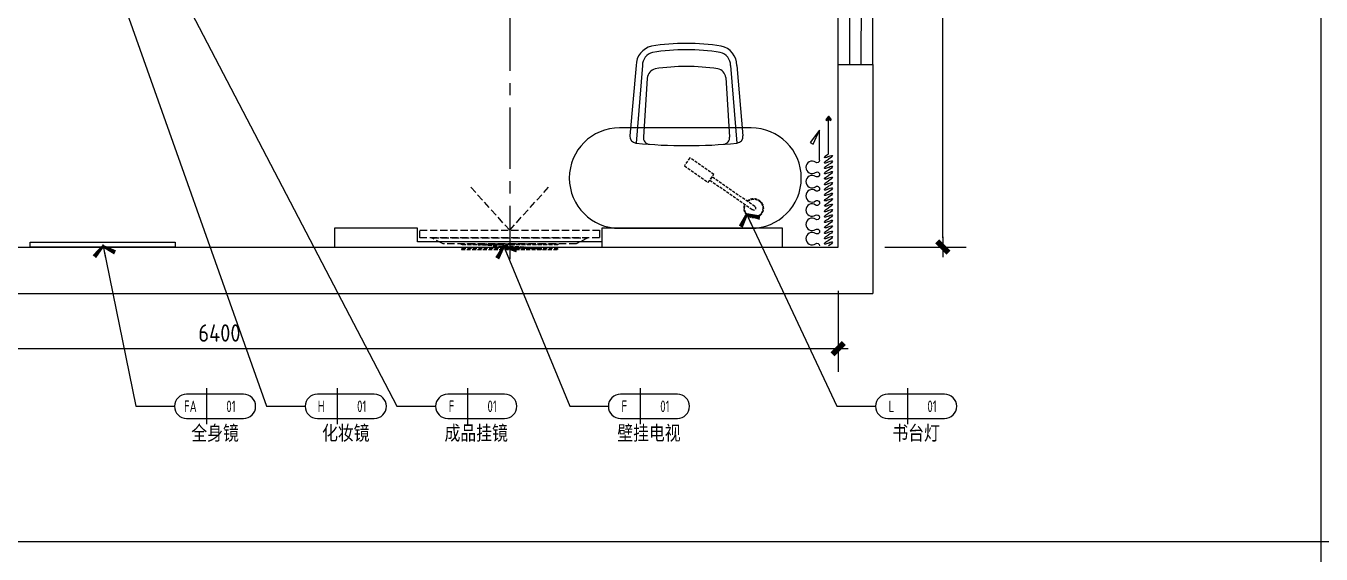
# Model space of a CAD drawing. Extents: x 220391 to 385981, y 332279 to 483868.
# Drawn here: x 249098 to 255798, y 452768 to 455502 of the extents above; entities that cross this region are included whole.
import ezdxf
from ezdxf.enums import TextEntityAlignment as Align

# ---------------------------------------------------------------- set-up
doc = ezdxf.new("R2010")
doc.units = 0
doc.header["$MEASUREMENT"] = 0
doc.linetypes.add('CENTER', pattern=[50.8, 31.75, -6.35, 6.35, -6.35])
doc.linetypes.add('DOM-虚线', pattern=[0.35, 0.25, -0.1])
for name, color, linetype in [('0-索引文字', 50, 'Continuous'), ('2主物线', 197, 'Continuous'), ('3次物线', 19, 'Continuous'), ('EL-造型看线-特细(0.07)-DOM', 8, 'Continuous'), ('F-固定家具(0.25)-DOM', 2, 'Continuous'), ('F-平面灯具(0.15)-DOM', 1, 'Continuous'), ('F-窗帘(0.12)-DOM', 120, 'Continuous'), ('墙体', 4, 'Continuous')]:
    doc.layers.add(name, color=color, linetype=linetype)
doc.styles.add('DOM-romans.shx', font='dim.shx')
doc.styles.add('st', font='', dxfattribs={"width": 0.7})
doc.styles.get('st').set_extended_font_data('SimSun')
doc.dimstyles.new('DOM_DIM_1 80', dxfattribs={"dimscale": 60, "dimtxt": 1.5, "dimasz": 0.8, "dimexe": 2, "dimexo": 1.5, "dimgap": 0.6, "dimtad": 1, "dimdec": 0, "dimrnd": 5, "dimzin": 12, "dimdsep": 46, "dimtxsty": 'DOM-romans.shx', "dimblk": 'DOM_Dimension_Tick', "dimcen": 0.125, "dimclrd": 44, "dimclre": 44, "dimclrt": 50, "dimadec": 0, "dimazin": 0, "dimtfac": 1, "dimtdec": 0, "dimtix": 1, "dimtmove": 2, "dimatfit": 3, "dimldrblk": 'DOM_Leader_Arrow', "dimfxl": 0, "dimtvp": 1, "dimtolj": 1, "dimtzin": 0, "dimarcsym": 0})

# ---------------------------------------------------------------- blocks, each defined once
blk = doc.blocks.new('A$C487077fa')
at = {"color": 53}
for p, q in [((-415.3, 260.9), (-50.8, 292.3)), ((-414.9, 228.3), (-13.2, 260.7)), ((-415.3, -260.9), (-50.8, -292.3)), ((-414.9, -228.3), (-13.2, -260.7))]:
    blk.add_line(p, q, dxfattribs=at)
at = {"color": 8}
for p, q in [((-352.5, 203), (-44.7, 223.2)), ((-350.1, -203.2), (-44.7, -223.2))]:
    blk.add_line(p, q, dxfattribs=at)
at = {"color": 53}
for centre, radius, start, end in [((-47.8, 257.7), 34.7, 5.82364, 95), ((-414.3, 157.7), 103.2, 90.55398, 167.72857), ((-414.2, 157.5), 70.8, 90.53615, 165.96254), ((-2574.6, 0), 2574.6, 0, 5.81254), ((647.6, 0), 1176.5, 171.21904, 188.83407), ((647.6, 0), 1143.9, 171.21904, 188.83407), ((-2574.6, 0), 2574.6, 354.18746, 0), ((-414.2, -157.5), 103.3, 192.92393, 269.41741), ((-414.1, -157.2), 71, 195.02359, 269.39601), ((-47.8, -257.7), 34.7, 265, 354.17636)]:
    blk.add_arc(centre, radius, start, end, dxfattribs=at)
at = {"color": 8}
for centre, radius, start, end in [((-348.8, 153.6), 49.6, 94.26021, 170.81167), ((-41.7, 188.6), 34.7, 4.25834, 95), ((647.6, 0), 1057.7, 171.21904, 188.83407), ((-344, -148), 55.5, 195.00779, 263.66303), ((-41.7, -188.6), 34.7, 265, 355.74166)]:
    blk.add_arc(centre, radius, start, end, dxfattribs=at)
blk = doc.blocks.new('dfsgdgfaag')
at = {"layer": 'EL-造型看线-特细(0.07)-DOM', "color": 250, "linetype": 'DOM-虚线', "ltscale": 80}
for p, q in [((-158.7, -6), (158.2, -30)), ((-158.2, 0), (158.7, -24))]:
    blk.add_line(p, q, dxfattribs=at)
for points in [[(-250, -6), (250, -6), (250, 0), (-250, 0)], [(250, -30), (-250, -30), (-250, -24), (250, -24)]]:
    blk.add_lwpolyline(points, close=True, dxfattribs=at)
for centre, radius in [((-158.4, -3), 5), ((-158.4, -3), 3), ((158.4, -27), 5), ((158.4, -27), 3)]:
    blk.add_circle(centre, radius, dxfattribs=at)
blk = doc.blocks.new('A$Cb127100c')
at = {"layer": 'F-固定家具(0.25)-DOM', "color": 8, "linetype": 'DOM-虚线', "ltscale": 150}
for q in [(-204.8, 226.9), (204.8, 226.9)]:
    blk.add_line((0, 0), q, dxfattribs=at)
for points in [[(-464.5, 0), (464.5, 0), (464.5, -40), (-464.5, -40)], [(-404.5, -40), (404.5, -40), (344.5, -70), (-344.5, -70)]]:
    blk.add_lwpolyline(points, close=True, dxfattribs=at)
at = {"layer": 'EL-造型看线-特细(0.07)-DOM', "color": 250, "rotation": 180}
blk.add_blockref('dfsgdgfaag', (0, -100), dxfattribs=at)
blk = doc.blocks.new('ehrhhh')
at = {"color": 0}
for p, q in [((304158.8, 466871.5), (304158.8, 474869.8)), ((292356.6, 467829.6), (315961.1, 467829.6))]:
    blk.add_line(p, q, dxfattribs=at)
blk = doc.blocks.new('布帘及纱帘平面-DW')
at = {"layer": 'F-窗帘(0.12)-DOM', "color": 1, "linetype": 'Continuous'}
for p, q in [((-515.2, -32791.5), (-578.7, -32743.6)), ((-670, -32791.5), (-515.2, -32791.5)), ((-637.2, -32837.5), (-441.5, -32837.5))]:
    blk.add_line(p, q, dxfattribs=at)
at = {"layer": 'F-窗帘(0.12)-DOM', "color": 1, "linetype": 'Continuous', "flags": 128}
for points in [[(-965.3, -32791.5, -0.608416), (-975.9, -32771.1, 0.608416), (-1002.2, -32720.2, 0.608416), (-1028.5, -32771.1, -1.932003), (-1049.7, -32771.1, 0.608416), (-1076, -32720.3, 0.608416), (-1102.3, -32771.1, -0.608485), (-1112.9, -32791.6, -0.608485)], [(-670, -32791.5, -0.608416), (-680.6, -32771.1, 0.608416), (-707, -32720.2, 0.608416), (-733.3, -32771.1, -1.932003), (-754.4, -32771.1, 0.608416), (-780.8, -32720.2, 0.608416), (-807.1, -32771.1, -1.932003), (-828.2, -32771.1, 0.608416), (-854.6, -32720.2, 0.608416), (-880.9, -32771.1, -1.932003), (-902, -32771.1, 0.608416), (-928.4, -32720.2, 0.608416), (-954.7, -32771.1, -0.608416), (-965.3, -32791.5, 0.608416)]]:
    blk.add_lwpolyline(points, format="xyb", dxfattribs=at)
at = {"layer": 'F-窗帘(0.12)-DOM', "color": 1, "linetype": 'Continuous'}
for points in [[(-578.7, -32743.6), (-588, -32758.8), (-515.2, -32791.5)], [(-441.5, -32837.5), (-461.9, -32824.2), (-466.2, -32828.4), (-441.5, -32837.5)], [(-441.5, -32837.5), (-461.9, -32850.9), (-466.2, -32846.6), (-441.5, -32837.5)]]:
    blk.add_lwpolyline(points, dxfattribs=at)
at = {"layer": 'F-窗帘(0.12)-DOM', "color": 1, "linetype": 'Continuous', "extrusion": (0, 0, -1)}
for centre, start_param, end_param in [((-1091.9, -32837.6), -1.424879, 1.716714), ((-1063.9, -32837.6), -1.424879, 1.716714), ((-1036, -32837.6), -1.424879, 1.716714), ((-1008, -32837.6), -1.424879, 1.716714), ((-980, -32837.6), -1.424879, 1.716714), ((-952, -32837.6), -1.424879, 1.716714), ((-924, -32837.6), -1.424879, 1.716714), ((-896, -32837.6), -1.424879, 1.716714), ((-868.1, -32837.6), -1.424879, 1.716714), ((-840.1, -32837.6), -1.424879, 1.716714), ((-812.1, -32837.6), -1.424879, 1.716714), ((-784.1, -32837.6), -1.424879, 1.716714), ((-756.1, -32837.6), -1.424879, 1.716714), ((-728.1, -32837.6), -1.424879, 1.716714), ((-700.2, -32837.6), -1.424879, 1.716714), ((-672.2, -32837.6), -1.424879, 1.716714), ((-644.2, -32837.5), -1.424879, 1.716714), ((-1105.9, -32837.6), 1.716714, 4.858306), ((-1077.9, -32837.6), 1.716714, 4.858306), ((-1049.9, -32837.6), 1.716714, 4.858306), ((-1022, -32837.6), 1.716714, 4.858306), ((-994, -32837.6), 1.716714, 4.858306), ((-966, -32837.6), 1.716714, 4.858306), ((-938, -32837.6), 1.716714, 4.858306), ((-910, -32837.6), 1.716714, 4.858306), ((-882, -32837.6), 1.716714, 4.858306), ((-854.1, -32837.6), 1.716714, 4.858306), ((-826.1, -32837.6), 1.716714, 4.858306), ((-798.1, -32837.6), 1.716714, 4.858306), ((-770.1, -32837.6), 1.716714, 4.858306), ((-742.1, -32837.6), 1.716714, 4.858306), ((-714.1, -32837.6), 1.716714, 4.858306), ((-686.2, -32837.6), 1.716714, 4.858306), ((-658.2, -32837.6), 1.716714, 4.858306)]:
    blk.add_ellipse(centre, major_axis=(-12, 20.8), ratio=0.254545, start_param=start_param, end_param=end_param, dxfattribs=at)
blk = doc.blocks.new('DOM_Dimension_Tick')
at = {"color": 0, "linetype": 'ByBlock'}
for p, q in [((-1.09, 0), (0, 0)), ((0, 0), (1.09, 0))]:
    blk.add_line(p, q, dxfattribs=at)
at = {"color": 0, "linetype": 'Continuous', "const_width": 0.608}
blk.add_lwpolyline([(-0.61, -0.61), (0.61, 0.61)], dxfattribs=at)
blk = doc.blocks.new('*D760')
at = {"color": 44, "lineweight": -2, "transparency": 16777216}
for p, q in [((246674.4, 455557.5), (246254.4, 455557.5)), ((246374.4, 455509.5), (246374.4, 454405.5)), ((246674.4, 454357.5), (246254.4, 454357.5))]:
    blk.add_line(p, q, dxfattribs=at)
at = {"layer": 'Defpoints', "color": 0, "transparency": 16777216}
for p in [(249477.3, 455557.5, 0), (246374.4, 454357.5), (248198, 454357.5, 0)]:
    blk.add_point(p, dxfattribs=at)
at = {"color": 44, "lineweight": -2, "transparency": 16777216, "xscale": 48, "yscale": 48, "zscale": 48}
for p, rotation in [((246374.4, 455557.5), 90), ((246374.4, 454357.5), 270)]:
    blk.add_blockref('DOM_Dimension_Tick', p, dxfattribs=dict(at, rotation=rotation))
at = {"color": 50, "transparency": 16777216, "insert": (246293.4, 454957.5), "char_height": 90, "attachment_point": 5, "rotation": 90, "style": 'DOM-romans.shx'}
blk.add_mtext('\\A1;1200', dxfattribs=at)
blk = doc.blocks.new('DOM_Leader_Arrow')
at = {"color": 0, "linetype": 'ByBlock'}
blk.add_line((0, 0), (-1.5, 0), dxfattribs=at)
for points in [[(-1.29, 1), (-0.89, 1.28), (-0.36, 0), (0, 0)], [(-1.29, -1), (-0.89, -1.28), (-0.36, 0), (0, 0)]]:
    blk.add_solid(points, dxfattribs=at)
blk = doc.blocks.new('*D761')
at = {"color": 44, "lineweight": -2, "transparency": 16777216}
for p, q in [((253541.5, 457857.7), (253961.5, 457857.7)), ((253841.5, 454405.5), (253841.5, 457809.7)), ((253541.5, 454357.5), (253961.5, 454357.5))]:
    blk.add_line(p, q, dxfattribs=at)
at = {"layer": 'Defpoints', "color": 0, "transparency": 16777216}
for p in [(253301.5, 457857.7, 0), (253841.5, 457857.7), (253299.3, 454357.5, 0)]:
    blk.add_point(p, dxfattribs=at)
at = {"color": 44, "lineweight": -2, "transparency": 16777216, "xscale": 48, "yscale": 48, "zscale": 48}
for p, rotation in [((253841.5, 457857.7), 90), ((253841.5, 454357.5), 270)]:
    blk.add_blockref('DOM_Dimension_Tick', p, dxfattribs=dict(at, rotation=rotation))
at = {"color": 50, "transparency": 16777216, "insert": (253760.5, 456107.6), "char_height": 90, "attachment_point": 5, "rotation": 90, "style": 'DOM-romans.shx'}
blk.add_mtext('\\A1;3500', dxfattribs=at)
blk = doc.blocks.new('*D815')
at = {"color": 44, "lineweight": -2, "transparency": 16777216}
for p, q in [((246898.8, 454131.7), (246898.8, 453711.7)), ((253299.3, 454131.7), (253299.3, 453711.7)), ((246946.8, 453831.7), (253251.3, 453831.7))]:
    blk.add_line(p, q, dxfattribs=at)
at = {"layer": 'Defpoints', "color": 0, "transparency": 16777216}
for p in [(246898.8, 454357.5, 0), (253299.3, 454357.5, 0), (253299.3, 453831.7)]:
    blk.add_point(p, dxfattribs=at)
at = {"color": 44, "lineweight": -2, "transparency": 16777216, "xscale": 48, "yscale": 48, "zscale": 48, "rotation": 180}
blk.add_blockref('DOM_Dimension_Tick', (246898.8, 453831.7), dxfattribs=at)
at = {"color": 44, "lineweight": -2, "transparency": 16777216, "xscale": 48, "yscale": 48, "zscale": 48}
blk.add_blockref('DOM_Dimension_Tick', (253299.3, 453831.7), dxfattribs=at)
at = {"color": 50, "transparency": 16777216, "insert": (250099, 453912.7), "char_height": 90, "attachment_point": 5, "style": 'DOM-romans.shx'}
blk.add_mtext('\\A1;6400', dxfattribs=at)
blk = doc.blocks.new('A$Cfbbf359a')
at = {"layer": 'F-平面灯具(0.15)-DOM', "linetype": 'DOM-虚线', "ltscale": 60}
blk.add_lwpolyline([(-385.4, 166.9), (-244.5, 115.6), (-261.6, 68.6), (-402.5, 119.9)], close=True, dxfattribs=at)
blk.add_lwpolyline([(-249.6, 101.5), (3.4, 9.4, -1), (-3.4, -9.4), (-256.5, 82.7)], format="xyb", close=True, dxfattribs=at)
for radius in [50, 47]:
    blk.add_arc((0, 0), radius, 171.53696, 148.46304, dxfattribs=at)
blk = doc.blocks.new('DOM-立面家具标注符号')
blk.add_line((0, 3.1), (0, -3.1))
at = {"color": 150}
blk.add_lwpolyline([(-3.4, 2.1, 1), (-3.4, -2.1), (6.4, -2.1, 1), (6.4, 2.1)], format="xyb", close=True, dxfattribs=at)
at = {"style": 'st', "width": 0.8, "flags": 4}
blk.add_attdef('ITEM5', text='', height=2.5, dxfattribs=at).set_placement((-6, 0), align=Align.MIDDLE_RIGHT)
at = {"style": 'DOM-romans.shx', "width": 0.8}
for tag, flags, p in [('NUM1', 12, (-2.75, 0)), ('NUM2', 4, (4.25, 0)), ('NUM4', 4, (1.5, -4.6))]:
    blk.add_attdef(tag, text='', height=2, dxfattribs=dict(at, flags=flags)).set_placement(p, align=Align.MIDDLE)
at = {"style": 'st', "width": 0.8, "flags": 4}
blk.add_attdef('NUM3', text='', height=2.5, dxfattribs=at).set_placement((9, 0), align=Align.MIDDLE_LEFT)
blk.add_attdef('NUM6', text='', height=2.5, dxfattribs=at).set_placement((1.5, -8.35), align=Align.MIDDLE_CENTER)
blk = doc.blocks.new('DOM-立面家具标注符号-002')
blk.add_line((0, 3.1), (0, -3.1))
at = {"color": 150}
blk.add_lwpolyline([(-3.4, 2.1, 1), (-3.4, -2.1), (6.4, -2.1, 1), (6.4, 2.1)], format="xyb", close=True, dxfattribs=at)
at = {"style": 'st', "width": 0.8, "flags": 4}
blk.add_attdef('ITEM6', text='', height=2.5, dxfattribs=at).set_placement((-6, 0), align=Align.MIDDLE_RIGHT)
at = {"style": 'DOM-romans.shx', "width": 0.8}
for tag, flags, p in [('NUM1', 12, (-2.75, 0)), ('NUM2', 4, (4.25, 0)), ('NUM4', 4, (1.5, -4.6)), ('NUM5', 4, (1.5, -7.6))]:
    blk.add_attdef(tag, text='', height=2, dxfattribs=dict(at, flags=flags)).set_placement(p, align=Align.MIDDLE)
at = {"style": 'st', "width": 0.8, "flags": 4}
blk.add_attdef('NUM3', text='', height=2.5, dxfattribs=at).set_placement((9, 0), align=Align.MIDDLE_LEFT)
blk.add_attdef('NUM7', text='', height=2.5, dxfattribs=at).set_placement((1.5, -10.85), align=Align.MIDDLE_CENTER)

msp = doc.modelspace()

# ---------------------------------------------------------------- linework, layer by layer
at = {"color": 8, "linetype": 'CENTER', "ltscale": 10}
msp.add_line((251600.4, 458127.4, 0), (251600.4, 454294.6, 0), dxfattribs=at)
at = {"color": 1, "elevation": 0}
msp.add_lwpolyline([(252076.7, 454384.5), (251123, 454384.5), (251123, 454454.5), (250694.1, 454454.5), (250694.1, 454357.5), (253011.8, 454357.5), (253011.8, 454454.5), (252076.7, 454454.5), (252076.7, 454357.5)], dxfattribs=at)
at = {"layer": '2主物线', "color": 3}
for p, q in [((253299.3, 455302.5, 0), (253301.5, 456712.7, 0)), ((253359.3, 455302.5, 0), (253361.5, 456712.7, 0)), ((253419.3, 455302.5, 0), (253421.5, 456712.7, 0)), ((253479.3, 455302.5, 0), (253481.5, 456712.7, 0))]:
    msp.add_line(p, q, dxfattribs=at)
at = {"layer": '2主物线', "color": 2}
for p, q in [((252849, 454974.5, 0), (252169, 454974.5, 0)), ((252155.4, 454454.5, 0), (252849, 454454.5, 0))]:
    msp.add_line(p, q, dxfattribs=at)
for centre, start, end in [((252169, 454714.5, 0), 90, 270), ((252849, 454714.5, 0), 270, 90)]:
    msp.add_arc(centre, 260, start, end, dxfattribs=at)
at = {"layer": '3次物线', "color": 1, "elevation": 0}
msp.add_lwpolyline([(249120.6, 454357.5), (249120.6, 454382.5), (249869.3, 454382.5), (249869.3, 454357.5)], close=True, dxfattribs=at)
at = {"layer": '墙体'}
for p, q in [((253299.3, 455302.5, 0), (253479.3, 455302.5, 0)), ((253479.3, 455302.5, 0), (253479.3, 454117.5, 0)), ((246898.8, 454357.5, 0), (253299.3, 454357.5, 0)), ((246718.8, 454117.5, 0), (253479.3, 454117.5, 0))]:
    msp.add_line(p, q, dxfattribs=at)
at = {"layer": '墙体', "elevation": 0}
msp.add_lwpolyline([(253299.3, 454357.5), (253299.3, 455302.5), (253479.3, 455302.5)], dxfattribs=at)

# ---------------------------------------------------------------- block references
at = {"color": 4}
msp.add_blockref('ehrhhh', (-48360.7, -14996.6), dxfattribs=at)
at = {"color": 4, "rotation": 270}
msp.add_blockref('A$C487077fa', (252515.1, 454882.2, 0), dxfattribs=at)
at = {"color": 4, "xscale": -1, "rotation": 125.1393200625526}
msp.add_blockref('A$Cfbbf359a', (252862.7, 454558.6, 0), dxfattribs=at)
at = {"color": 1}
msp.add_blockref('A$Cb127100c', (251600.4, 454444.5, 0), dxfattribs=at)
at = {"layer": '0-索引文字'}
ref = msp.add_blockref('DOM-立面家具标注符号-002', (250031.2, 453533.4, 0), dxfattribs=dict(at, xscale=30, yscale=30, zscale=30))
ref.add_attrib('NUM1', 'FA', dxfattribs={"layer": '0', "height": 60, "style": 'DOM-romans.shx', "width": 0.8}).set_placement((249948.7, 453533.4, 0), align=Align.MIDDLE)
ref.add_attrib('NUM2', '01', dxfattribs={"layer": '0', "height": 60, "style": 'DOM-romans.shx', "width": 0.8}).set_placement((250158.7, 453533.4, 0), align=Align.MIDDLE)
ref.add_attrib('NUM7', '全身镜', dxfattribs={"layer": '0', "height": 75, "style": 'st', "width": 0.8}).set_placement((250076.2, 453395.4, 0), align=Align.MIDDLE_CENTER)
ref = msp.add_blockref('DOM-立面家具标注符号-002', (250707.7, 453533.4, 0), dxfattribs=dict(at, xscale=30, yscale=30, zscale=30))
ref.add_attrib('NUM1', 'H', dxfattribs={"layer": '0', "height": 60, "style": 'DOM-romans.shx', "width": 0.8}).set_placement((250625.2, 453533.4, 0), align=Align.MIDDLE)
ref.add_attrib('NUM2', '01', dxfattribs={"layer": '0', "height": 60, "style": 'DOM-romans.shx', "width": 0.8}).set_placement((250835.2, 453533.4, 0), align=Align.MIDDLE)
ref.add_attrib('NUM7', '化妆镜', dxfattribs={"layer": '0', "height": 75, "style": 'st', "width": 0.8}).set_placement((250752.7, 453395.4, 0), align=Align.MIDDLE_CENTER)
ref = msp.add_blockref('DOM-立面家具标注符号-002', (251382.2, 453533.4, 0), dxfattribs=dict(at, xscale=30, yscale=30, zscale=30))
ref.add_attrib('NUM1', 'F', dxfattribs={"layer": '0', "height": 60, "style": 'DOM-romans.shx', "width": 0.8}).set_placement((251299.7, 453533.4, 0), align=Align.MIDDLE)
ref.add_attrib('NUM2', '01', dxfattribs={"layer": '0', "height": 60, "style": 'DOM-romans.shx', "width": 0.8}).set_placement((251509.7, 453533.4, 0), align=Align.MIDDLE)
ref.add_attrib('NUM7', '成品挂镜', dxfattribs={"layer": '0', "height": 75, "style": 'st', "width": 0.8}).set_placement((251427.2, 453395.4, 0), align=Align.MIDDLE_CENTER)
ref = msp.add_blockref('DOM-立面家具标注符号-002', (252275.9, 453533.4, 0), dxfattribs=dict(at, xscale=30, yscale=30, zscale=30))
ref.add_attrib('NUM1', 'F', dxfattribs={"layer": '0', "height": 60, "style": 'DOM-romans.shx', "width": 0.8}).set_placement((252193.4, 453533.4, 0), align=Align.MIDDLE)
ref.add_attrib('NUM2', '01', dxfattribs={"layer": '0', "height": 60, "style": 'DOM-romans.shx', "width": 0.8}).set_placement((252403.4, 453533.4, 0), align=Align.MIDDLE)
ref.add_attrib('NUM7', '壁挂电视', dxfattribs={"layer": '0', "height": 75, "style": 'st', "width": 0.8}).set_placement((252320.9, 453395.4, 0), align=Align.MIDDLE_CENTER)
ref = msp.add_blockref('DOM-立面家具标注符号', (253657.9, 453533.4, 0), dxfattribs=dict(at, xscale=30, yscale=30, zscale=30))
ref.add_attrib('NUM1', 'L', dxfattribs={"layer": '0', "height": 60, "style": 'DOM-romans.shx', "width": 0.8}).set_placement((253575.4, 453533.4, 0), align=Align.MIDDLE)
ref.add_attrib('NUM2', '01', dxfattribs={"layer": '0', "height": 60, "style": 'DOM-romans.shx', "width": 0.8}).set_placement((253785.4, 453533.4, 0), align=Align.MIDDLE)
ref.add_attrib('NUM6', '书台灯', dxfattribs={"layer": '0', "height": 75, "style": 'st', "width": 0.8}).set_placement((253702.9, 453395.4, 0), align=Align.MIDDLE_CENTER)
at = {"layer": 'F-窗帘(0.12)-DOM', "color": 8, "rotation": 90.00000000000001}
msp.add_blockref('布帘及纱帘平面-DW', (220412.1, 455477.1, 0), dxfattribs=at)

# ---------------------------------------------------------------- dimensions: what is measured, and where the dimension line sits
at = {"color": 4}
for base, p1, p2, picture, middle in [((253841.5, 457857.7), (253299.3, 454357.5, 0), (253301.5, 457857.7, 0), '*D761', (253760.5, 456107.6)), ((246374.4, 454357.5), (249477.3, 455557.5, 0), (248198, 454357.5, 0), '*D760', (246293.4, 454957.5))]:
    dim = msp.add_linear_dim(base=base, p1=p1, p2=p2, angle=90, dimstyle='DOM_DIM_1 80', dxfattribs=at)
    dim.commit()
    dim.dimension.update_dxf_attribs({"geometry": picture, "text_midpoint": middle})
dim = msp.add_linear_dim(base=(253299.2705, 453831.6889), p1=(246898.767, 454357.4635, 0), p2=(253299.2705, 454357.4635, 0), dimstyle='DOM_DIM_1 80', dxfattribs=at)
dim.commit()
dim.dimension.update_dxf_attribs({"geometry": '*D815', "text_midpoint": (250099.0187, 453912.6889)})

# ---------------------------------------------------------------- leaders
for points in [[(249677.2, 456101.9, 0), (251017.2, 453533.4, 0), (251217.2, 453533.4, 0)], [(249547.3, 455776.4, 0), (250342.7, 453533.4, 0), (250542.7, 453533.4, 0)], [(252823.3, 454533.6, 0), (253292.9, 453533.4, 0), (253492.9, 453533.4, 0)], [(249494.9, 454370, 0), (249666.2, 453533.4, 0), (249866.2, 453533.4, 0)], [(251566.7, 454368.5, 0), (251910.9, 453533.4, 0), (252110.9, 453533.4, 0)]]:
    msp.add_leader(points, dimstyle='DOM_DIM_1 80', override={"dimgap": 0.6, "dimtad": 0}, dxfattribs=at)

doc.saveas('drawing.dxf')
